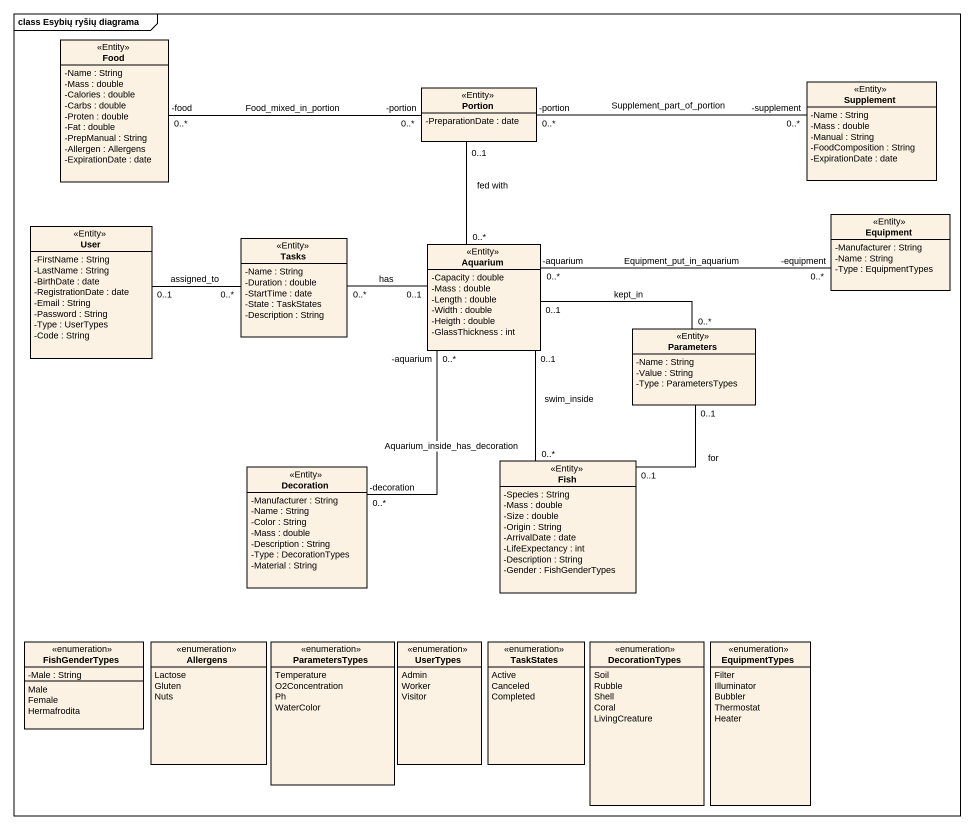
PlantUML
@startuml
mainframe class Esybių ryšių diagrama
hide circle
hide empty members
skinparam classAttributeIconSize 0
class Food <<Entity>> {
  -Name : String
  -Mass : double
  -Calories : double
  -Carbs : double
  -Proten : double
  -Fat : double
  -PrepManual : String
  -Allergen : Allergens
  -ExpirationDate : date
}
class Portion <<Entity>> {
  -PreparationDate : date
}
class Supplement <<Entity>> {
  -Name : String
  -Mass : double
  -Manual : String
  -FoodComposition : String
  -ExpirationDate : date
}
class User <<Entity>> {
  -FirstName : String
  -LastName : String
  -BirthDate : date
  -RegistrationDate : date
  -Email : String
  -Password : String
  -Type : UserTypes
  -Code : String
}
class Tasks <<Entity>> {
  -Name : String
  -Duration : double
  -StartTime : date
  -State : TaskStates
  -Description : String
}
class Aquarium <<Entity>> {
  -Capacity : double
  -Mass : double
  -Length : double
  -Width : double
  -Heigth : double
  -GlassThickness : int
}
class Equipment <<Entity>> {
  -Manufacturer : String
  -Name : String
  -Type : EquipmentTypes
}
class Parameters <<Entity>> {
  -Name : String
  -Value : String
  -Type : ParametersTypes
}
class Decoration <<Entity>> {
  -Manufacturer : String
  -Name : String
  -Color : String
  -Mass : double
  -Description : String
  -Type : DecorationTypes
  -Material : String
}
class Fish <<Entity>> {
  -Species : String
  -Mass : double
  -Size : double
  -Origin : String
  -ArrivalDate : date
  -LifeExpectancy : int
  -Description : String
  -Gender : FishGenderTypes
}
enum FishGenderTypes {
  -Male : String
  Male
  Female
  Hermafrodita
}
enum Allergens {
  Lactose
  Gluten
  Nuts
}
enum ParametersTypes {
  Temperature
  O2Concentration
  Ph
  WaterColor
}
enum UserTypes {
  Admin
  Worker
  Visitor
}
enum TaskStates {
  Active
  Canceled
  Completed
}
enum DecorationTypes {
  Soil
  Rubble
  Shell
  Coral
  LivingCreature
}
enum EquipmentTypes {
  Filter
  Illuminator
  Bubbler
  Thermostat
  Heater
}
Food "0..*\n-food" -right- "0..*\n-portion" Portion : Food_mixed_in_portion
Supplement "0..*\n-supplement" -left- "0..*\n-portion" Portion : Supplement_part_of_portion
User "0..1" -right- "0..*" Tasks : assigned_to
Aquarium "0..*" -up- "0..1" Portion : fed with
Aquarium "0..1" -left- "0..*" Tasks : has
Aquarium "0..*\n-aquarium" -- "0..*\n-decoration" Decoration : Aquarium_inside_has_decoration
Equipment "0..*\n-equipment" -left- "0..*\n-aquarium" Aquarium : Equipment_put_in_aquarium
Parameters "0..*" -left- "0..1" Aquarium : kept_in
Fish "0..*" -up- "0..1" Aquarium : swim_inside
Fish "0..1" -up- "0..1" Parameters : for
@enduml
